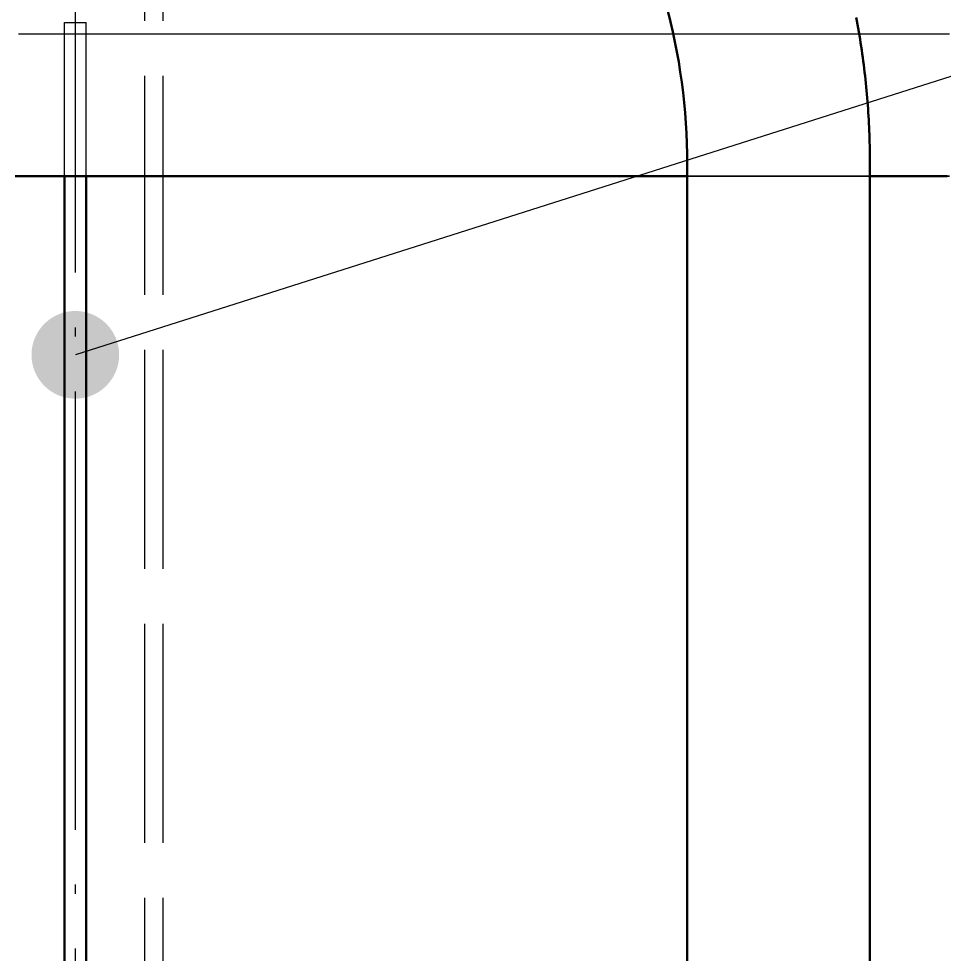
# Model space of a CAD drawing. Header units: millimetres. Extents: x 0 to 594, y 0 to 420.
# Drawn here: x 91.97 to 104.64, y 324.55 to 337.35 of the extents above; entities that cross this region are included whole.
import ezdxf

# ---------------------------------------------------------------- set-up
doc = ezdxf.new("R2010")
doc.units = ezdxf.units.MM
doc.linetypes.add('ISO02-TRAZOS', pattern=[3.75, 3, -0.75])
doc.linetypes.add('ISO04-TRAZO-PUNTO', pattern=[7.625, 6, -0.75, 0.125, -0.75])
for name, color, linetype, lineweight in [('01-VISIBLE', 7, 'CONTINUOUS', 50), ('02-OCULTA', 4, 'ISO02-TRAZOS', 25), ('03-EJE', 1, 'ISO04-TRAZO-PUNTO', 25), ('08-FINA', 5, 'CONTINUOUS', 25)]:
    doc.layers.add(name, color=color, linetype=linetype, lineweight=lineweight)

msp = doc.modelspace()

# ---------------------------------------------------------------- hatches: boundary and pattern name
at = {"layer": '08-FINA'}
h = msp.add_hatch(color=7, dxfattribs=at)
h.dxf.hatch_style = 1
edge = h.paths.add_edge_path()
edge.add_arc((92.75, 332.75), 0.6, 0, 360)

# ---------------------------------------------------------------- linework, layer by layer
at = {"layer": '01-VISIBLE'}
for p, q in [((101.125, 335.36), (101.125, 314.156)), ((103.625, 335.36), (103.625, 314.156)), ((92.6, 314.156), (92.6, 335.195)), ((92.9, 314.156), (92.9, 335.195))]:
    msp.add_line(p, q, dxfattribs=at)
for points in [[(103.438, 337.368), (103.447, 337.319), (103.456, 337.269), (103.465, 337.219), (103.473, 337.17), (103.482, 337.12), (103.49, 337.07), (103.498, 337.02), (103.505, 336.97), (103.513, 336.92), (103.52, 336.87), (103.527, 336.82), (103.533, 336.77), (103.54, 336.72), (103.546, 336.67), (103.552, 336.62), (103.558, 336.57), (103.563, 336.519), (103.568, 336.469), (103.573, 336.419), (103.578, 336.369), (103.583, 336.318), (103.587, 336.268), (103.591, 336.218), (103.595, 336.167), (103.599, 336.117), (103.602, 336.067), (103.605, 336.016), (103.608, 335.966), (103.611, 335.915), (103.613, 335.865), (103.616, 335.814), (103.617, 335.764), (103.619, 335.713), (103.621, 335.663), (103.622, 335.612), (103.623, 335.562), (103.624, 335.511), (103.625, 335.461), (103.625, 335.41), (103.625, 335.36)], [(91.925, 335.195), (91.975, 335.195), (92.025, 335.195), (92.075, 335.195), (92.125, 335.195), (92.175, 335.195), (92.225, 335.195), (92.275, 335.195), (92.325, 335.195), (92.375, 335.195), (92.425, 335.195), (92.475, 335.195), (92.525, 335.195), (92.575, 335.195), (92.625, 335.195), (92.675, 335.195), (92.725, 335.195), (92.775, 335.195), (92.825, 335.195), (92.875, 335.195), (92.925, 335.195), (92.975, 335.195), (93.025, 335.195), (93.075, 335.195), (93.125, 335.195), (93.175, 335.195), (93.225, 335.195), (93.275, 335.195), (93.325, 335.195), (93.375, 335.195), (93.425, 335.195), (93.475, 335.195), (93.525, 335.195), (93.575, 335.195), (93.625, 335.195), (93.675, 335.195), (93.725, 335.195), (93.775, 335.195), (93.825, 335.195), (93.875, 335.195), (93.925, 335.195), (93.975, 335.195), (94.025, 335.195), (94.075, 335.195), (94.125, 335.195), (94.175, 335.195), (94.225, 335.195), (94.275, 335.195), (94.325, 335.195), (94.375, 335.195), (94.425, 335.195), (94.475, 335.195), (94.525, 335.195), (94.575, 335.195), (94.625, 335.195), (94.675, 335.195), (94.725, 335.195), (94.775, 335.195), (94.825, 335.195), (94.875, 335.195), (94.925, 335.195), (94.975, 335.195), (95.025, 335.195), (95.075, 335.195), (95.125, 335.195), (95.175, 335.195), (95.225, 335.195), (95.275, 335.195), (95.325, 335.195), (95.375, 335.195), (95.425, 335.195), (95.475, 335.195), (95.525, 335.195), (95.575, 335.195), (95.625, 335.195), (95.675, 335.195), (95.725, 335.195), (95.775, 335.195), (95.825, 335.195), (95.875, 335.195), (95.925, 335.195), (95.975, 335.195), (96.025, 335.195), (96.075, 335.195), (96.125, 335.195), (96.175, 335.195), (96.225, 335.195), (96.275, 335.195), (96.325, 335.195), (96.375, 335.195), (96.425, 335.195), (96.475, 335.195), (96.525, 335.195), (96.575, 335.195), (96.625, 335.195), (96.675, 335.195), (96.725, 335.195), (96.775, 335.195), (96.825, 335.195), (96.875, 335.195), (96.925, 335.195), (96.975, 335.195), (97.025, 335.195), (97.075, 335.195), (97.125, 335.195), (97.175, 335.195), (97.225, 335.195), (97.275, 335.195), (97.325, 335.195), (97.375, 335.195), (97.425, 335.195), (97.475, 335.195), (97.525, 335.195), (97.575, 335.195), (97.625, 335.195), (97.675, 335.195), (97.725, 335.195), (97.775, 335.195), (97.825, 335.195), (97.875, 335.195), (97.925, 335.195), (97.975, 335.195), (98.025, 335.195), (98.075, 335.195), (98.125, 335.195), (98.175, 335.195), (98.225, 335.195), (98.275, 335.195), (98.325, 335.195), (98.375, 335.195), (98.425, 335.195), (98.475, 335.195), (98.525, 335.195), (98.575, 335.195), (98.625, 335.195), (98.675, 335.195), (98.725, 335.195), (98.775, 335.195), (98.825, 335.195), (98.875, 335.195), (98.925, 335.195), (98.975, 335.195), (99.025, 335.195), (99.075, 335.195), (99.125, 335.195), (99.175, 335.195), (99.225, 335.195), (99.275, 335.195), (99.325, 335.195), (99.375, 335.195), (99.425, 335.195), (99.475, 335.195), (99.525, 335.195), (99.575, 335.195), (99.625, 335.195), (99.675, 335.195), (99.725, 335.195), (99.775, 335.195), (99.825, 335.195), (99.875, 335.195), (99.925, 335.195), (99.975, 335.195), (100.025, 335.195), (100.075, 335.195), (100.125, 335.195), (100.175, 335.195), (100.225, 335.195), (100.275, 335.195), (100.325, 335.195), (100.375, 335.195), (100.425, 335.195), (100.475, 335.195), (100.525, 335.195), (100.575, 335.195), (100.625, 335.195), (100.675, 335.195), (100.725, 335.195), (100.775, 335.195), (100.825, 335.195), (100.875, 335.195), (100.925, 335.195), (100.975, 335.195), (101.025, 335.195), (101.075, 335.195), (101.125, 335.195)], [(103.625, 335.195), (103.675, 335.195), (103.725, 335.195), (103.776, 335.195), (103.826, 335.195), (103.876, 335.195), (103.926, 335.195), (103.977, 335.195), (104.027, 335.195), (104.077, 335.195), (104.127, 335.195), (104.177, 335.195), (104.228, 335.195), (104.278, 335.195), (104.328, 335.195), (104.378, 335.195), (104.429, 335.195), (104.479, 335.195), (104.529, 335.195), (104.579, 335.195), (104.63, 335.195), (104.68, 335.195)]]:
    msp.add_lwpolyline(points, dxfattribs=at)
msp.add_arc((92.75, 335.36), 8.375, 0, 30.6937, dxfattribs=at)
at = {"layer": '02-OCULTA'}
for p, q in [((93.7, 262.32), (93.7, 350.656)), ((93.95, 262.32), (93.95, 350.656)), ((92.6, 337.3), (92.9, 337.3)), ((92.6, 335.195), (92.6, 337.3)), ((92.9, 335.195), (92.9, 337.3)), ((92.6, 271.236), (92.6, 337.144)), ((92.9, 271.236), (92.9, 337.144))]:
    msp.add_line(p, q, dxfattribs=at)
for points in [[(92.6, 337.3), (92.65, 337.3), (92.7, 337.3), (92.75, 337.3), (92.8, 337.3), (92.85, 337.3), (92.9, 337.3)], [(92.6, 337.144), (92.6, 337.17), (92.6, 337.196), (92.6, 337.222), (92.6, 337.248), (92.6, 337.274), (92.6, 337.3)], [(92.9, 337.144), (92.9, 337.17), (92.9, 337.196), (92.9, 337.222), (92.9, 337.248), (92.9, 337.274), (92.9, 337.3)], [(91.97, 337.144), (92.056, 337.144), (92.143, 337.144), (92.23, 337.144), (92.316, 337.144), (92.403, 337.144), (92.49, 337.144), (92.577, 337.144), (92.663, 337.144), (92.75, 337.144), (92.837, 337.144), (92.923, 337.144), (93.01, 337.144), (93.097, 337.144), (93.183, 337.144), (93.27, 337.144), (93.357, 337.144), (93.444, 337.144), (93.53, 337.144), (93.617, 337.144), (93.704, 337.144), (93.79, 337.144), (93.877, 337.144), (93.964, 337.144), (94.05, 337.144), (94.137, 337.144), (94.224, 337.144), (94.311, 337.144), (94.397, 337.144), (94.484, 337.144), (94.571, 337.144), (94.657, 337.144), (94.744, 337.144), (94.831, 337.144), (94.918, 337.144), (95.004, 337.144), (95.091, 337.144), (95.178, 337.144), (95.264, 337.144), (95.351, 337.144), (95.438, 337.144), (95.524, 337.144), (95.611, 337.144), (95.698, 337.144), (95.785, 337.144), (95.871, 337.144), (95.958, 337.144), (96.045, 337.144), (96.131, 337.144), (96.218, 337.144), (96.305, 337.144), (96.391, 337.144), (96.478, 337.144), (96.565, 337.144), (96.651, 337.144), (96.738, 337.144), (96.825, 337.144), (96.912, 337.144), (96.998, 337.144), (97.085, 337.144), (97.172, 337.144), (97.258, 337.144), (97.345, 337.144), (97.432, 337.144), (97.519, 337.144), (97.605, 337.144), (97.692, 337.144), (97.779, 337.144), (97.865, 337.144), (97.952, 337.144), (98.039, 337.144), (98.125, 337.144), (98.212, 337.144), (98.299, 337.144), (98.385, 337.144), (98.472, 337.144), (98.559, 337.144), (98.646, 337.144), (98.732, 337.144), (98.819, 337.144), (98.906, 337.144), (98.992, 337.144), (99.079, 337.144), (99.166, 337.144), (99.252, 337.144), (99.339, 337.144), (99.426, 337.144), (99.513, 337.144), (99.599, 337.144), (99.686, 337.144), (99.773, 337.144), (99.859, 337.144), (99.946, 337.144), (100.033, 337.144), (100.12, 337.144), (100.206, 337.144), (100.293, 337.144), (100.38, 337.144), (100.466, 337.144), (100.553, 337.144), (100.64, 337.144), (100.726, 337.144), (100.813, 337.144), (100.9, 337.144), (100.987, 337.144), (101.073, 337.144), (101.16, 337.144), (101.247, 337.144), (101.333, 337.144), (101.42, 337.144), (101.507, 337.144), (101.593, 337.144), (101.68, 337.144), (101.767, 337.144), (101.854, 337.144), (101.94, 337.144), (102.027, 337.144), (102.114, 337.144), (102.2, 337.144), (102.287, 337.144), (102.374, 337.144), (102.46, 337.144), (102.547, 337.144), (102.634, 337.144), (102.721, 337.144), (102.807, 337.144), (102.894, 337.144), (102.981, 337.144), (103.067, 337.144), (103.154, 337.144), (103.241, 337.144), (103.327, 337.144), (103.414, 337.144), (103.501, 337.144), (103.588, 337.144), (103.674, 337.144), (103.761, 337.144), (103.848, 337.144), (103.934, 337.144), (104.021, 337.144), (104.108, 337.144), (104.194, 337.144), (104.281, 337.144), (104.368, 337.144), (104.454, 337.144), (104.541, 337.144), (104.628, 337.144), (104.715, 337.144)], [(91.97, 337.144), (92.056, 337.144), (92.143, 337.144), (92.23, 337.144), (92.316, 337.144), (92.403, 337.144), (92.49, 337.144), (92.577, 337.144), (92.663, 337.144), (92.75, 337.144), (92.837, 337.144), (92.923, 337.144), (93.01, 337.144), (93.097, 337.144), (93.183, 337.144), (93.27, 337.144), (93.357, 337.144), (93.444, 337.144), (93.53, 337.144), (93.617, 337.144), (93.704, 337.144), (93.79, 337.144), (93.877, 337.144), (93.964, 337.144), (94.05, 337.144), (94.137, 337.144), (94.224, 337.144), (94.311, 337.144), (94.397, 337.144), (94.484, 337.144), (94.571, 337.144), (94.657, 337.144), (94.744, 337.144), (94.831, 337.144), (94.918, 337.144), (95.004, 337.144), (95.091, 337.144), (95.178, 337.144), (95.264, 337.144), (95.351, 337.144), (95.438, 337.144), (95.524, 337.144), (95.611, 337.144), (95.698, 337.144), (95.785, 337.144), (95.871, 337.144), (95.958, 337.144), (96.045, 337.144), (96.131, 337.144), (96.218, 337.144), (96.305, 337.144), (96.391, 337.144), (96.478, 337.144), (96.565, 337.144), (96.651, 337.144), (96.738, 337.144), (96.825, 337.144), (96.912, 337.144), (96.998, 337.144), (97.085, 337.144), (97.172, 337.144), (97.258, 337.144), (97.345, 337.144), (97.432, 337.144), (97.519, 337.144), (97.605, 337.144), (97.692, 337.144), (97.779, 337.144), (97.865, 337.144), (97.952, 337.144), (98.039, 337.144), (98.125, 337.144), (98.212, 337.144), (98.299, 337.144), (98.385, 337.144), (98.472, 337.144), (98.559, 337.144), (98.646, 337.144), (98.732, 337.144), (98.819, 337.144), (98.906, 337.144), (98.992, 337.144), (99.079, 337.144), (99.166, 337.144), (99.252, 337.144), (99.339, 337.144), (99.426, 337.144), (99.513, 337.144), (99.599, 337.144), (99.686, 337.144), (99.773, 337.144), (99.859, 337.144), (99.946, 337.144), (100.033, 337.144), (100.12, 337.144), (100.206, 337.144), (100.293, 337.144), (100.38, 337.144), (100.466, 337.144), (100.553, 337.144), (100.64, 337.144), (100.726, 337.144), (100.813, 337.144), (100.9, 337.144), (100.987, 337.144), (101.073, 337.144), (101.16, 337.144), (101.247, 337.144), (101.333, 337.144), (101.42, 337.144), (101.507, 337.144), (101.593, 337.144), (101.68, 337.144), (101.767, 337.144), (101.854, 337.144), (101.94, 337.144), (102.027, 337.144), (102.114, 337.144), (102.2, 337.144), (102.287, 337.144), (102.374, 337.144), (102.46, 337.144), (102.547, 337.144), (102.634, 337.144), (102.721, 337.144), (102.807, 337.144), (102.894, 337.144), (102.981, 337.144), (103.067, 337.144), (103.154, 337.144), (103.241, 337.144), (103.327, 337.144), (103.414, 337.144), (103.501, 337.144), (103.588, 337.144), (103.674, 337.144), (103.761, 337.144), (103.848, 337.144), (103.934, 337.144), (104.021, 337.144), (104.108, 337.144), (104.194, 337.144), (104.281, 337.144), (104.368, 337.144), (104.454, 337.144), (104.541, 337.144), (104.628, 337.144), (104.715, 337.144)], [(92.6, 337.144), (92.65, 337.144), (92.7, 337.144), (92.75, 337.144), (92.8, 337.144), (92.85, 337.144), (92.9, 337.144)], [(104.714, 335.195), (104.624, 335.195), (104.535, 335.195), (104.446, 335.195), (104.357, 335.195), (104.267, 335.195), (104.178, 335.195), (104.089, 335.195), (103.999, 335.195), (103.91, 335.195), (103.821, 335.195), (103.732, 335.195), (103.642, 335.195), (103.553, 335.195), (103.464, 335.195), (103.374, 335.195), (103.285, 335.195), (103.196, 335.195), (103.107, 335.195), (103.017, 335.195), (102.928, 335.195), (102.839, 335.195), (102.75, 335.195), (102.66, 335.195), (102.571, 335.195), (102.482, 335.195), (102.392, 335.195), (102.303, 335.195), (102.214, 335.195), (102.125, 335.195), (102.035, 335.195), (101.946, 335.195), (101.857, 335.195), (101.767, 335.195), (101.678, 335.195), (101.589, 335.195), (101.5, 335.195), (101.41, 335.195), (101.321, 335.195), (101.232, 335.195), (101.142, 335.195), (101.053, 335.195), (100.964, 335.195), (100.875, 335.195), (100.785, 335.195), (100.696, 335.195), (100.607, 335.195), (100.517, 335.195), (100.428, 335.195), (100.339, 335.195), (100.25, 335.195), (100.16, 335.195), (100.071, 335.195), (99.982, 335.195), (99.893, 335.195), (99.803, 335.195), (99.714, 335.195), (99.625, 335.195), (99.535, 335.195), (99.446, 335.195), (99.357, 335.195), (99.268, 335.195), (99.178, 335.195), (99.089, 335.195), (99, 335.195), (98.91, 335.195), (98.821, 335.195), (98.732, 335.195), (98.643, 335.195), (98.553, 335.195), (98.464, 335.195), (98.375, 335.195), (98.285, 335.195), (98.196, 335.195), (98.107, 335.195), (98.018, 335.195), (97.928, 335.195), (97.839, 335.195), (97.75, 335.195), (97.66, 335.195), (97.571, 335.195), (97.482, 335.195), (97.393, 335.195), (97.303, 335.195), (97.214, 335.195), (97.125, 335.195), (97.036, 335.195), (96.946, 335.195), (96.857, 335.195), (96.768, 335.195), (96.678, 335.195), (96.589, 335.195), (96.5, 335.195), (96.411, 335.195), (96.321, 335.195), (96.232, 335.195), (96.143, 335.195), (96.053, 335.195), (95.964, 335.195), (95.875, 335.195), (95.786, 335.195), (95.696, 335.195), (95.607, 335.195), (95.518, 335.195), (95.428, 335.195), (95.339, 335.195), (95.25, 335.195), (95.161, 335.195), (95.071, 335.195), (94.982, 335.195), (94.893, 335.195), (94.803, 335.195), (94.714, 335.195), (94.625, 335.195), (94.536, 335.195), (94.446, 335.195), (94.357, 335.195), (94.268, 335.195), (94.179, 335.195), (94.089, 335.195), (94, 335.195), (93.911, 335.195), (93.821, 335.195), (93.732, 335.195), (93.643, 335.195), (93.554, 335.195), (93.464, 335.195), (93.375, 335.195), (93.286, 335.195), (93.196, 335.195), (93.107, 335.195), (93.018, 335.195), (92.929, 335.195), (92.839, 335.195), (92.75, 335.195), (92.661, 335.195), (92.571, 335.195), (92.482, 335.195), (92.393, 335.195), (92.304, 335.195), (92.214, 335.195), (92.125, 335.195), (92.036, 335.195), (91.946, 335.195)], [(91.964, 335.195), (92.051, 335.195), (92.139, 335.195), (92.226, 335.195), (92.313, 335.195), (92.401, 335.195), (92.488, 335.195), (92.575, 335.195), (92.663, 335.195), (92.75, 335.195), (92.837, 335.195), (92.925, 335.195), (93.012, 335.195), (93.099, 335.195), (93.187, 335.195), (93.274, 335.195), (93.361, 335.195), (93.449, 335.195), (93.536, 335.195), (93.623, 335.195), (93.711, 335.195), (93.798, 335.195), (93.885, 335.195), (93.973, 335.195), (94.06, 335.195), (94.147, 335.195), (94.235, 335.195), (94.322, 335.195), (94.409, 335.195), (94.497, 335.195), (94.584, 335.195), (94.671, 335.195), (94.759, 335.195), (94.846, 335.195), (94.933, 335.195), (95.02, 335.195), (95.108, 335.195), (95.195, 335.195), (95.282, 335.195), (95.37, 335.195), (95.457, 335.195), (95.544, 335.195), (95.632, 335.195), (95.719, 335.195), (95.806, 335.195), (95.894, 335.195), (95.981, 335.195), (96.068, 335.195), (96.156, 335.195), (96.243, 335.195), (96.33, 335.195), (96.418, 335.195), (96.505, 335.195), (96.592, 335.195), (96.68, 335.195), (96.767, 335.195), (96.854, 335.195), (96.942, 335.195), (97.029, 335.195), (97.116, 335.195), (97.204, 335.195), (97.291, 335.195), (97.378, 335.195), (97.466, 335.195), (97.553, 335.195), (97.64, 335.195), (97.728, 335.195), (97.815, 335.195), (97.902, 335.195), (97.99, 335.195), (98.077, 335.195), (98.164, 335.195), (98.252, 335.195), (98.339, 335.195), (98.426, 335.195), (98.514, 335.195), (98.601, 335.195), (98.688, 335.195), (98.776, 335.195), (98.863, 335.195), (98.95, 335.195), (99.038, 335.195), (99.125, 335.195), (99.212, 335.195), (99.299, 335.195), (99.387, 335.195), (99.474, 335.195), (99.561, 335.195), (99.649, 335.195), (99.736, 335.195), (99.823, 335.195), (99.911, 335.195), (99.998, 335.195), (100.085, 335.195), (100.173, 335.195), (100.26, 335.195), (100.347, 335.195), (100.435, 335.195), (100.522, 335.195), (100.609, 335.195), (100.697, 335.195), (100.784, 335.195), (100.871, 335.195), (100.959, 335.195), (101.046, 335.195), (101.133, 335.195), (101.221, 335.195), (101.308, 335.195), (101.395, 335.195), (101.483, 335.195), (101.57, 335.195), (101.657, 335.195), (101.745, 335.195), (101.832, 335.195), (101.919, 335.195), (102.007, 335.195), (102.094, 335.195), (102.181, 335.195), (102.269, 335.195), (102.356, 335.195), (102.443, 335.195), (102.531, 335.195), (102.618, 335.195), (102.705, 335.195), (102.793, 335.195), (102.88, 335.195), (102.967, 335.195), (103.055, 335.195), (103.142, 335.195), (103.229, 335.195), (103.317, 335.195), (103.404, 335.195), (103.491, 335.195), (103.579, 335.195), (103.666, 335.195), (103.753, 335.195), (103.84, 335.195), (103.928, 335.195), (104.015, 335.195), (104.102, 335.195), (104.19, 335.195), (104.277, 335.195), (104.364, 335.195), (104.452, 335.195), (104.539, 335.195), (104.626, 335.195), (104.714, 335.195)], [(104.714, 335.195), (104.626, 335.195), (104.539, 335.195), (104.452, 335.195), (104.364, 335.195), (104.277, 335.195), (104.19, 335.195), (104.102, 335.195), (104.015, 335.195), (103.928, 335.195), (103.84, 335.195), (103.753, 335.195), (103.666, 335.195), (103.579, 335.195), (103.491, 335.195), (103.404, 335.195), (103.317, 335.195), (103.229, 335.195), (103.142, 335.195), (103.055, 335.195), (102.967, 335.195), (102.88, 335.195), (102.793, 335.195), (102.705, 335.195), (102.618, 335.195), (102.531, 335.195), (102.443, 335.195), (102.356, 335.195), (102.269, 335.195), (102.181, 335.195), (102.094, 335.195), (102.007, 335.195), (101.919, 335.195), (101.832, 335.195), (101.745, 335.195), (101.657, 335.195), (101.57, 335.195), (101.483, 335.195), (101.395, 335.195), (101.308, 335.195), (101.221, 335.195), (101.133, 335.195), (101.046, 335.195), (100.959, 335.195), (100.871, 335.195), (100.784, 335.195), (100.697, 335.195), (100.609, 335.195), (100.522, 335.195), (100.435, 335.195), (100.347, 335.195), (100.26, 335.195), (100.173, 335.195), (100.085, 335.195), (99.998, 335.195), (99.911, 335.195), (99.823, 335.195), (99.736, 335.195), (99.649, 335.195), (99.561, 335.195), (99.474, 335.195), (99.387, 335.195), (99.299, 335.195), (99.212, 335.195), (99.125, 335.195), (99.038, 335.195), (98.95, 335.195), (98.863, 335.195), (98.776, 335.195), (98.688, 335.195), (98.601, 335.195), (98.514, 335.195), (98.426, 335.195), (98.339, 335.195), (98.252, 335.195), (98.164, 335.195), (98.077, 335.195), (97.99, 335.195), (97.902, 335.195), (97.815, 335.195), (97.728, 335.195), (97.64, 335.195), (97.553, 335.195), (97.466, 335.195), (97.378, 335.195), (97.291, 335.195), (97.204, 335.195), (97.116, 335.195), (97.029, 335.195), (96.942, 335.195), (96.854, 335.195), (96.767, 335.195), (96.68, 335.195), (96.592, 335.195), (96.505, 335.195), (96.418, 335.195), (96.33, 335.195), (96.243, 335.195), (96.156, 335.195), (96.068, 335.195), (95.981, 335.195), (95.894, 335.195), (95.806, 335.195), (95.719, 335.195), (95.632, 335.195), (95.544, 335.195), (95.457, 335.195), (95.37, 335.195), (95.282, 335.195), (95.195, 335.195), (95.108, 335.195), (95.02, 335.195), (94.933, 335.195), (94.846, 335.195), (94.759, 335.195), (94.671, 335.195), (94.584, 335.195), (94.497, 335.195), (94.409, 335.195), (94.322, 335.195), (94.235, 335.195), (94.147, 335.195), (94.06, 335.195), (93.973, 335.195), (93.885, 335.195), (93.798, 335.195), (93.711, 335.195), (93.623, 335.195), (93.536, 335.195), (93.449, 335.195), (93.361, 335.195), (93.274, 335.195), (93.187, 335.195), (93.099, 335.195), (93.012, 335.195), (92.925, 335.195), (92.837, 335.195), (92.75, 335.195), (92.663, 335.195), (92.575, 335.195), (92.488, 335.195), (92.401, 335.195), (92.313, 335.195), (92.226, 335.195), (92.139, 335.195), (92.051, 335.195), (91.964, 335.195)], [(101.125, 335.195), (101.175, 335.195), (101.225, 335.195), (101.275, 335.195), (101.325, 335.195), (101.375, 335.195), (101.425, 335.195), (101.475, 335.195), (101.525, 335.195), (101.575, 335.195), (101.625, 335.195), (101.675, 335.195), (101.725, 335.195), (101.775, 335.195), (101.825, 335.195), (101.875, 335.195), (101.925, 335.195), (101.975, 335.195), (102.025, 335.195), (102.075, 335.195), (102.125, 335.195), (102.175, 335.195), (102.225, 335.195), (102.275, 335.195), (102.325, 335.195), (102.375, 335.195), (102.425, 335.195), (102.475, 335.195), (102.525, 335.195), (102.575, 335.195), (102.625, 335.195), (102.675, 335.195), (102.725, 335.195), (102.775, 335.195), (102.825, 335.195), (102.875, 335.195), (102.925, 335.195), (102.975, 335.195), (103.025, 335.195), (103.075, 335.195), (103.125, 335.195), (103.175, 335.195), (103.225, 335.195), (103.275, 335.195), (103.325, 335.195), (103.375, 335.195), (103.425, 335.195), (103.475, 335.195), (103.525, 335.195), (103.575, 335.195), (103.625, 335.195)]]:
    msp.add_lwpolyline(points, dxfattribs=at)
at = {"layer": '03-EJE'}
msp.add_line((92.75, 250), (92.75, 357.276), dxfattribs=at)
at = {"layer": '08-FINA'}
msp.add_line((137.688, 347.038), (92.75, 332.75), dxfattribs=at)

doc.saveas('drawing.dxf')
